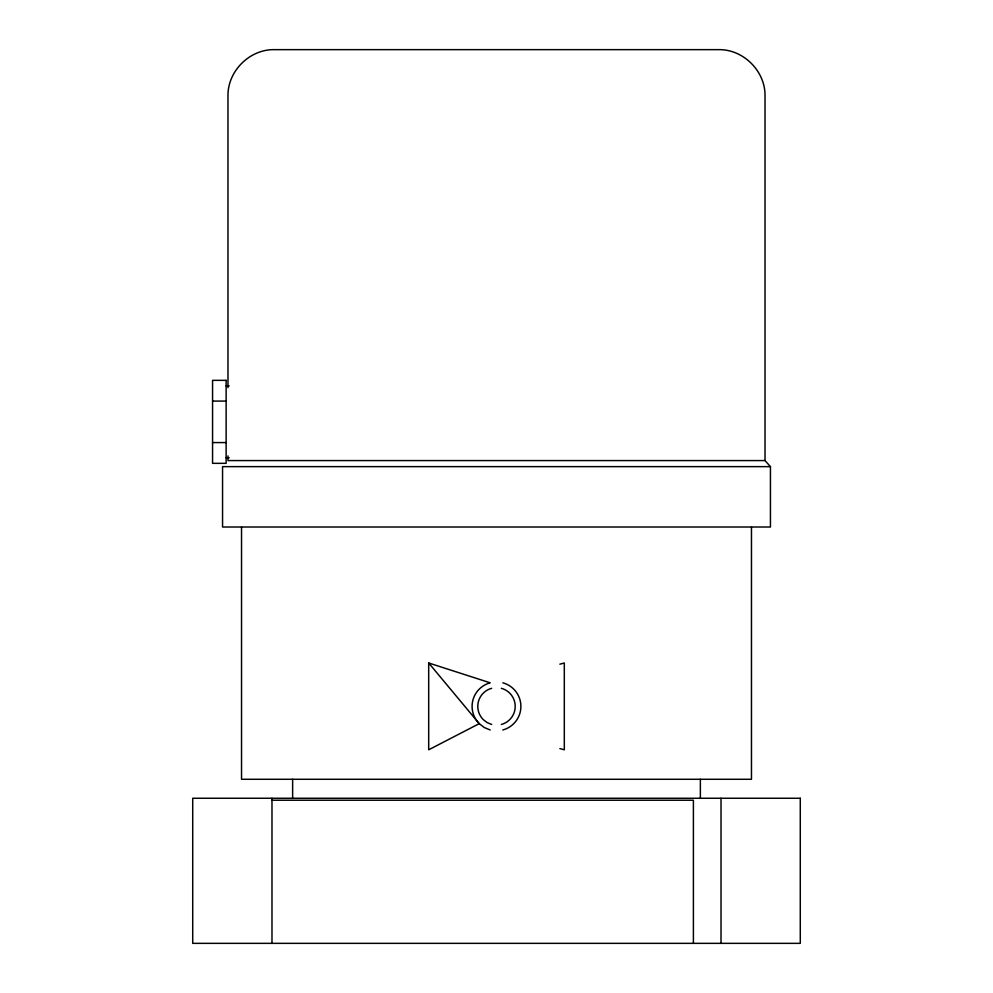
<?xml version="1.0" encoding="UTF-8"?>
<svg xmlns="http://www.w3.org/2000/svg" width="993" height="993" viewBox="0 0 993 993"><rect width="100%" height="100%" fill="white"/><g stroke="black" fill="none" stroke-linecap="round" stroke-linejoin="round"><path stroke-width="1.49" d="M559.866 664.18L564.309 662.989L564.309 749.789L559.866 748.598M226.131 385.892L229.197 385.892M212.564 401.085L226.131 401.085M212.564 442.58L226.131 442.58M226.131 457.773L229.197 457.773M770.444 466.636L222.556 466.636L222.556 527.01L770.444 527.01L770.444 466.636L765.02 460.578L227.98 460.578L227.98 455.924M271.983 800.221L693.399 800.221L693.399 943.35M428.691 662.989L490.182 682.812A24.415 24.415 0 0 0 479.234 723.649L428.691 749.789L428.691 662.989L479.234 723.649L484.299 727.534L490.182 729.967M491.659 724.468L487.141 722.594L483.268 719.627A18.718 18.718 0 0 1 491.659 688.31M765.02 460.578L765.02 96.098C765.541 71.273 743.397 49.129 718.572 49.65L274.428 49.65C249.603 49.129 227.459 71.273 227.98 96.098L227.98 387.68M751.465 527.32L751.465 779.282L241.535 779.282L241.535 527.32M721.017 798.26L721.017 943.35M700.363 779.282L700.363 798.26M292.637 779.282L292.637 798.26M271.983 798.26L271.983 943.35M502.818 682.812A24.415 24.415 0 0 1 502.818 729.967M501.341 688.31A18.718 18.718 0 0 1 501.341 724.468M226.131 380.344L212.564 380.344L212.564 463.334L226.131 463.334L226.131 380.344M800.284 798.26L192.716 798.26L192.716 943.35L800.284 943.35L800.284 798.26"/></g></svg>
